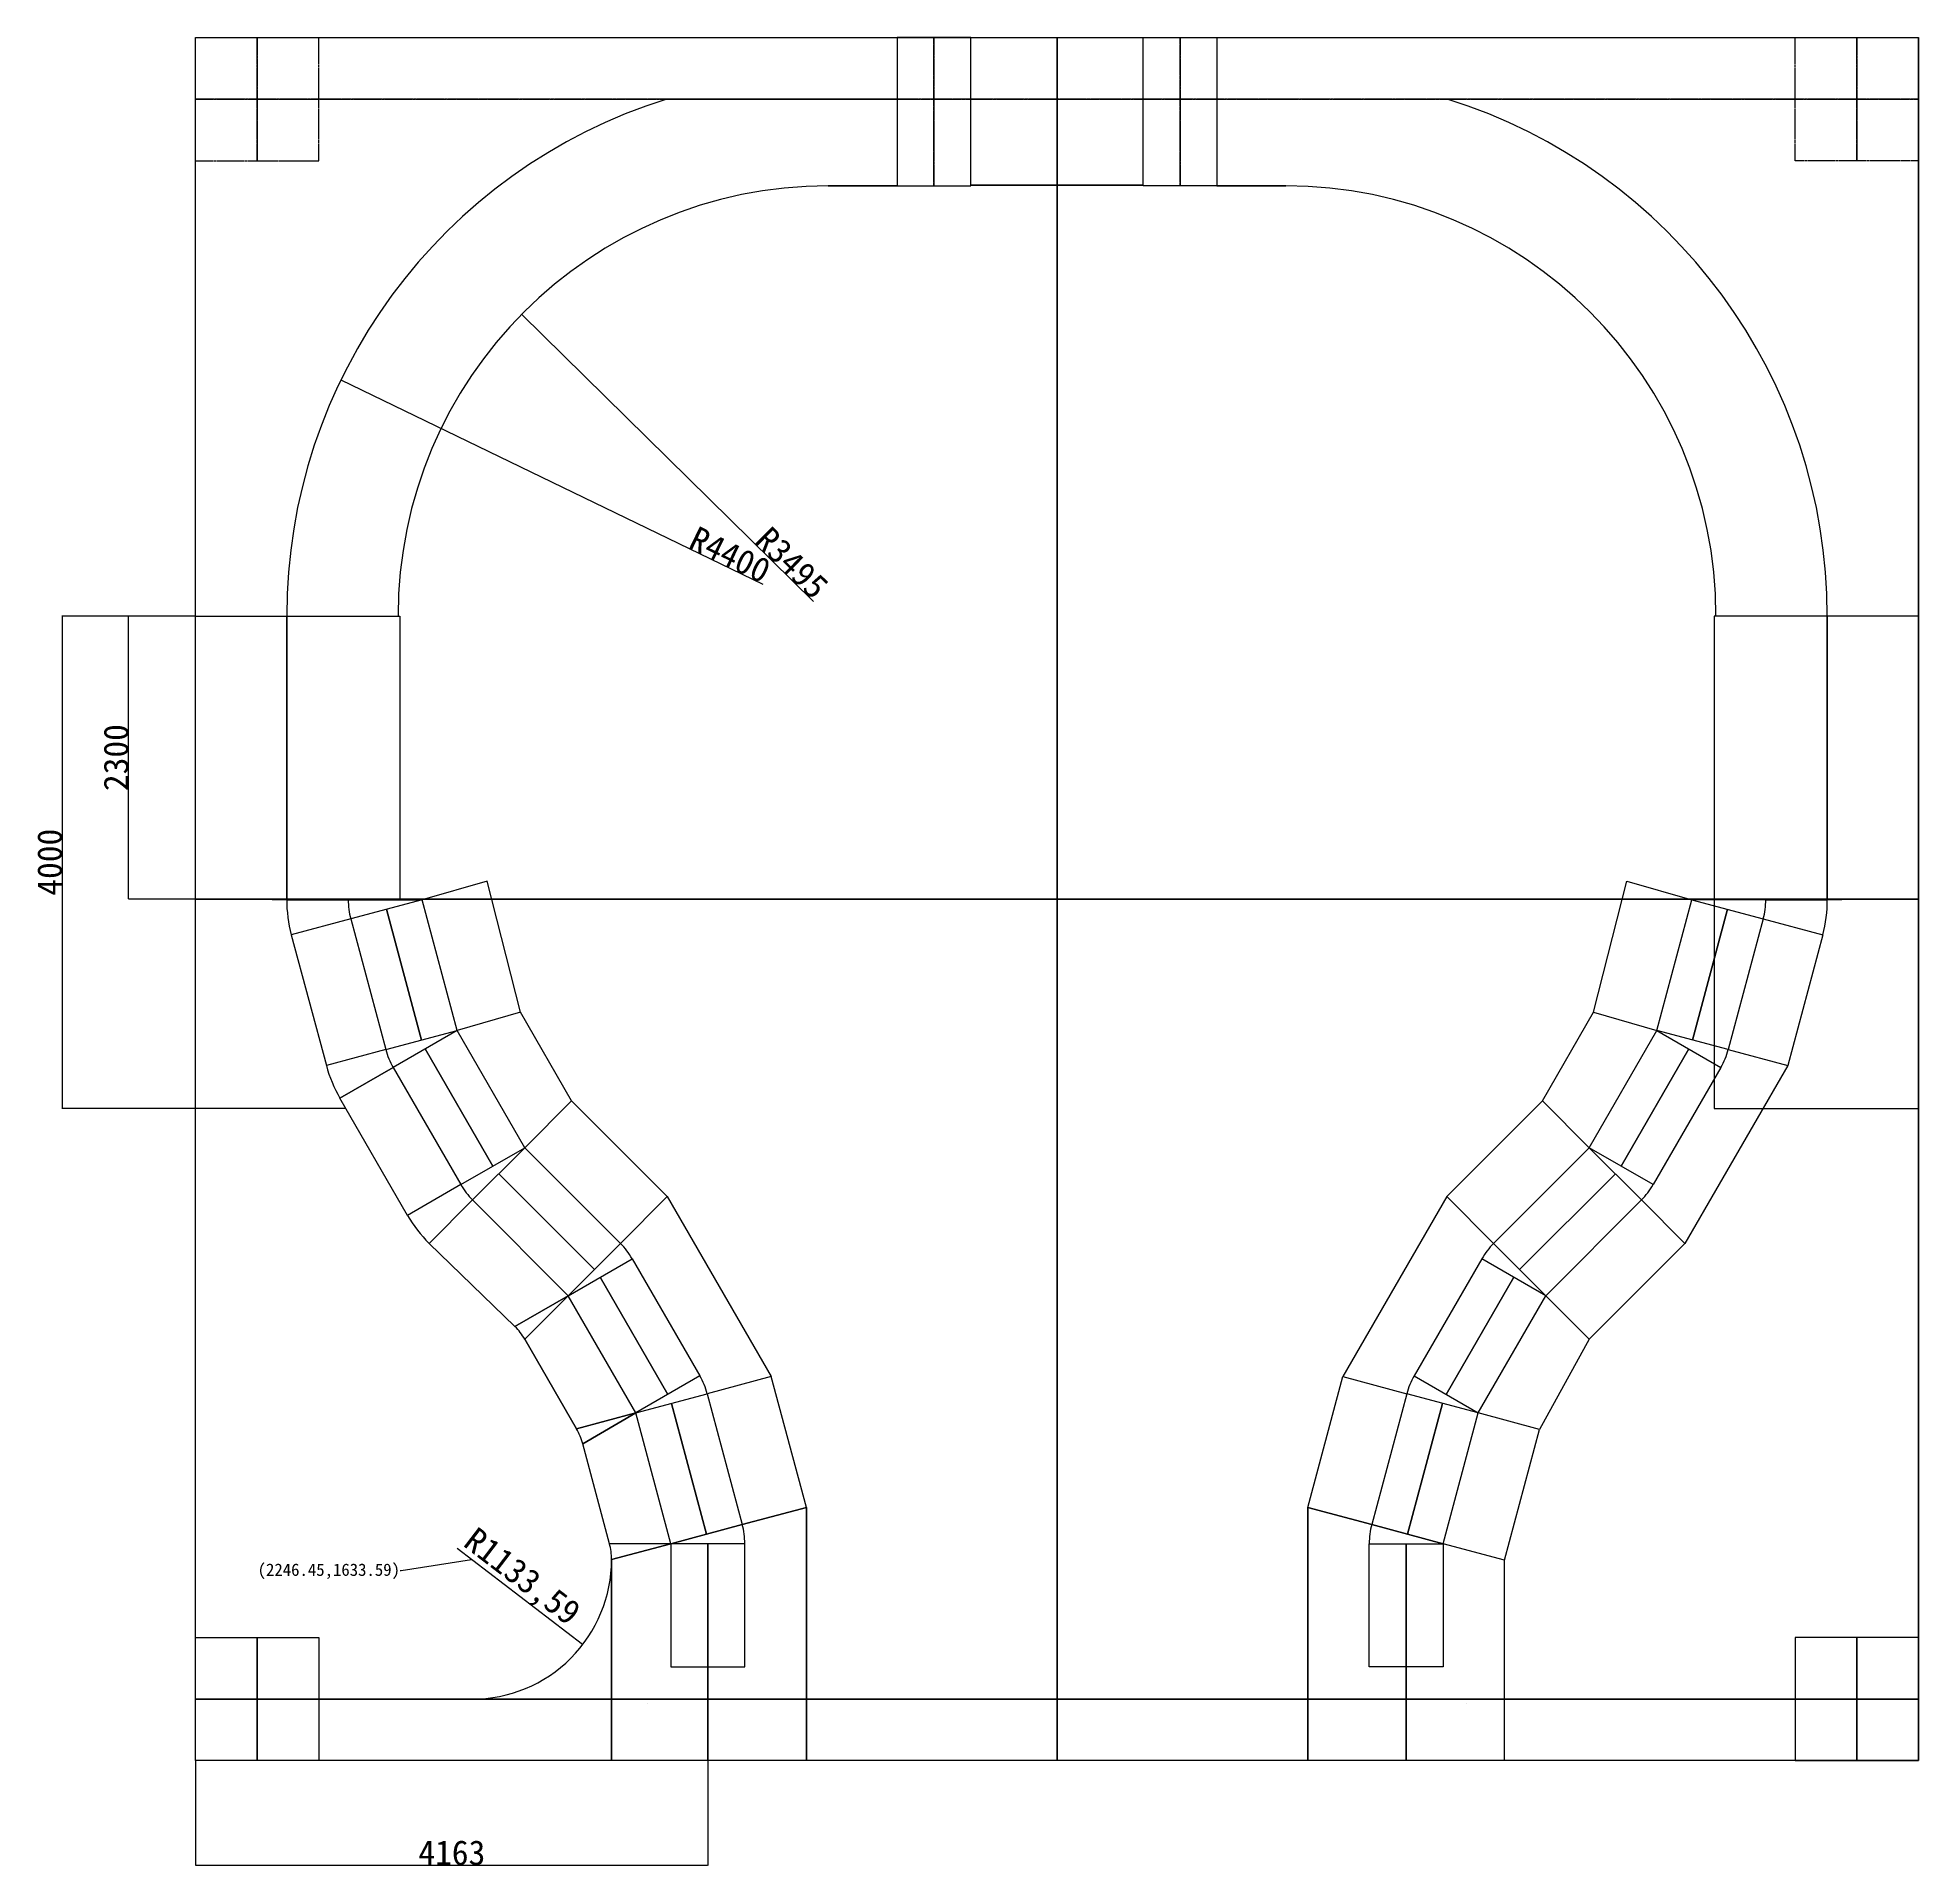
# Model space of a CAD drawing. Header units: millimetres. Extents: x -1284 to 14000, y -851 to 14000.
import ezdxf
from ezdxf import colors
from ezdxf.entities.mleader import LeaderData, LeaderLine
from ezdxf.math import Vec2, Vec3

# ---------------------------------------------------------------- set-up
doc = ezdxf.new("R2010")
doc.units = ezdxf.units.MM
doc.linetypes.add('ACAD_ISO08W100', pattern=[36, 24, -3, 6, -3])
doc.styles.get("Standard").update_dxf_attribs({"font": ''})
doc.styles.get('Standard').set_extended_font_data('SimSun')
doc.dimstyles.new('ISO-25', dxfattribs={"dimtxt": 2.5, "dimasz": 2.5, "dimexe": 1.25, "dimexo": 0.625, "dimtad": 1, "dimtxsty": 'Standard', "dimcen": 2.5, "dimadec": 0, "dimazin": 0, "dimtfac": 1, "dimtmove": 0, "dimatfit": 3, "dimfxl": 1, "dimarcsym": 0})

# ---------------------------------------------------------------- blocks, each defined once
blk = doc.blocks.new('*D1')
at = {"color": 0, "lineweight": -2, "transparency": 16777216}
for p, q in [((0, -1), (0, -851)), ((4163, -1), (4163, -851)), ((2, -850), (4160, -850))]:
    blk.add_line(p, q, dxfattribs=at)
at = {"color": 0, "transparency": 16777216}
for points in [[(2, -849), (2, -850), (0, -850)], [(4160, -849), (4160, -850), (4163, -850)]]:
    blk.add_solid(points, dxfattribs=at)
at = {"layer": 'Defpoints', "color": 0, "transparency": 16777216}
for p in [(0, 0), (4163, 0), (4163, -850)]:
    blk.add_point(p, dxfattribs=at)
at = {"color": 0, "transparency": 16777216, "insert": (2082, -749), "char_height": 2.5, "attachment_point": 5}
blk.add_mtext('{\\H80x;4163}', dxfattribs=at)
blk = doc.blocks.new('*D2')
at = {"color": 0, "lineweight": -2, "transparency": 16777216}
for p, q in [((-1, 9300), (-1086, 9300)), ((-1084, 9298), (-1084, 5303)), ((-1, 5300), (-1086, 5300))]:
    blk.add_line(p, q, dxfattribs=at)
at = {"color": 0, "transparency": 16777216}
for points in [[(-1085, 9298), (-1084, 9298), (-1084, 9300)], [(-1085, 5303), (-1084, 5303), (-1084, 5300)]]:
    blk.add_solid(points, dxfattribs=at)
at = {"layer": 'Defpoints', "color": 0, "transparency": 16777216}
for p in [(0, 9300), (-1084, 5300), (0, 5300)]:
    blk.add_point(p, dxfattribs=at)
at = {"color": 0, "transparency": 16777216, "insert": (-1185, 7300), "char_height": 2.5, "attachment_point": 5, "rotation": 90}
blk.add_mtext('{\\H80x;4000}', dxfattribs=at)
blk = doc.blocks.new('*D3')
at = {"color": 0, "lineweight": -2, "transparency": 16777216}
for p, q in [((-1, 9300), (-546, 9300)), ((-545, 7003), (-545, 9298)), ((-1, 7000), (-546, 7000))]:
    blk.add_line(p, q, dxfattribs=at)
at = {"color": 0, "transparency": 16777216}
for points in [[(-546, 9298), (-545, 9298), (-545, 9300)], [(-546, 7003), (-545, 7003), (-545, 7000)]]:
    blk.add_solid(points, dxfattribs=at)
at = {"layer": 'Defpoints', "color": 0, "transparency": 16777216}
for p in [(-545, 9300), (0, 9300), (0, 7000)]:
    blk.add_point(p, dxfattribs=at)
at = {"color": 0, "transparency": 16777216, "insert": (-646, 8150), "char_height": 2.5, "attachment_point": 5, "rotation": 90}
blk.add_mtext('{\\H80x;2300}', dxfattribs=at)
blk = doc.blocks.new('*D4')
at = {"color": 0, "lineweight": -2, "transparency": 16777216}
blk.add_line((5020, 9418), (2650, 11749), dxfattribs=at)
at = {"color": 0, "transparency": 16777216}
blk.add_solid([(2651, 11750), (2650, 11749), (2649, 11751)], dxfattribs=at)
at = {"layer": 'Defpoints', "color": 0, "transparency": 16777216}
for p in [(2649, 11751), (5140, 9300)]:
    blk.add_point(p, dxfattribs=at)
at = {"color": 0, "transparency": 16777216, "insert": (4845, 9732), "char_height": 2.5, "attachment_point": 5, "rotation": 315.4684}
blk.add_mtext('{\\H80x;R3495}', dxfattribs=at)
blk = doc.blocks.new('*D5')
at = {"color": 0, "lineweight": -2, "transparency": 16777216}
blk.add_line((4611, 9556), (1182, 11216), dxfattribs=at)
at = {"color": 0, "transparency": 16777216}
blk.add_solid([(1182, 11216), (1182, 11216), (1180, 11217)], dxfattribs=at)
at = {"layer": 'Defpoints', "color": 0, "transparency": 16777216}
for p in [(1180, 11217), (5140, 9300)]:
    blk.add_point(p, dxfattribs=at)
at = {"color": 0, "transparency": 16777216, "insert": (4343, 9798), "char_height": 2.5, "attachment_point": 5, "rotation": 334.1688}
blk.add_mtext('{\\H80x;R4400}', dxfattribs=at)
blk = doc.blocks.new('*D13')
at = {"color": 0, "lineweight": -2, "transparency": 16777216}
blk.add_line((2126, 1726), (3145, 947), dxfattribs=at)
at = {"color": 0, "transparency": 16777216}
blk.add_solid([(3145, 947), (3145, 946), (3147, 945)], dxfattribs=at)
at = {"layer": 'Defpoints', "color": 0, "transparency": 16777216}
for p in [(2246, 1634), (3147, 945)]:
    blk.add_point(p, dxfattribs=at)
at = {"color": 0, "transparency": 16777216, "insert": (2642, 1479), "char_height": 2.5, "attachment_point": 5, "rotation": 322.6007}
blk.add_mtext('{\\H80x;R1133,59}', dxfattribs=at)

msp = doc.modelspace()

# ---------------------------------------------------------------- linework, layer by layer
at = {"color": 6}
for p, q in [((0, 0), (0, 14000)), ((0, 14000), (14000, 14000)), ((7000, 0), (7000, 14000)), ((7000, 14000), (7000, 14000)), ((7000, 14000), (7000, 0)), ((7000, 14000), (7000, 0)), ((7000, 0), (7000, 14000)), ((7000, 14000), (7000, 14000)), ((7000, 14000), (7000, 0)), ((7000, 14000), (7000, 0)), ((14000, 14000), (14000, 0)), ((14000, 0), (14000, 14000)), ((14000, 0), (14000, 14000)), ((14000, 0), (14000, 14000)), ((0, 7000), (14000, 7000)), ((14000, 7000), (0, 7000)), ((14000, 7000), (14000, 7000)), ((14000, 7000), (14000, 7000)), ((14000, 1000), (13000, 1000)), ((13000, 1000), (13000, 0)), ((14000, 0), (14000, 1000)), ((4163, 763), (4163, 0)), ((9837, 763), (9837, 0)), ((14000, 0), (0, 0)), ((4163, 0), (4163, 0)), ((13000, 0), (14000, 0)), ((14000, 0), (14000, 0)), ((9837, 0), (9837, 0))]:
    msp.add_line(p, q, dxfattribs=at)
at = {"linetype": 'ACAD_ISO08W100'}
for p, q in [((500, 14000), (500, 13000)), ((500, 13000), (500, 14000)), ((6000, 14000), (6000, 12800)), ((6000, 12800), (6000, 14000)), ((8000, 14000), (8000, 12800)), ((8000, 12800), (8000, 14000)), ((8000, 14000), (8000, 12800)), ((8000, 12800), (8000, 14000)), ((8000, 14000), (8000, 12800)), ((8000, 12800), (8000, 14000)), ((13500, 14000), (13500, 13000)), ((13500, 13000), (13500, 14000)), ((13500, 14000), (13500, 13000)), ((13500, 13000), (13500, 14000)), ((13500, 14000), (13500, 13000)), ((13500, 13000), (13500, 14000)), ((13500, 14000), (13500, 13000)), ((13500, 13000), (13500, 14000)), ((0, 13500), (14000, 13500)), ((14000, 13500), (0, 13500)), ((14000, 13500), (14000, 13500)), ((500, 13000), (500, 13000)), ((500, 13000), (500, 13000)), ((13500, 13000), (13500, 13000)), ((13500, 13000), (13500, 13000)), ((13500, 13000), (13500, 13000)), ((13500, 13000), (13500, 13000)), ((13500, 13000), (13500, 13000)), ((13500, 13000), (13500, 13000)), ((13500, 13000), (13500, 13000)), ((6000, 12800), (6000, 12800)), ((8000, 12800), (8000, 12800)), ((8000, 12800), (8000, 12800)), ((8000, 12800), (8000, 12800))]:
    msp.add_line(p, q, dxfattribs=at)
at = {"color": 1, "linetype": 'ACAD_ISO08W100'}
for p, q in [((1000, 13000), (1000, 14000)), ((13000, 13000), (13000, 14000)), ((13000, 13000), (13000, 14000)), ((13000, 13000), (13000, 14000)), ((13000, 13000), (13000, 14000)), ((0, 13000), (1000, 13000)), ((14000, 13000), (13000, 13000)), ((14000, 13000), (13000, 13000)), ((14000, 13000), (13000, 13000)), ((14000, 13000), (13000, 13000))]:
    msp.add_line(p, q, dxfattribs=at)
at = {"color": 6, "linetype": 'ACAD_ISO08W100'}
for p, q in [((1000, 14000), (1000, 14000)), ((13000, 14000), (13000, 14000)), ((13000, 14000), (13000, 14000)), ((13000, 14000), (13000, 14000))]:
    msp.add_line(p, q, dxfattribs=at)
for p, q in [((5700, 14000), (5700, 12795)), ((6300, 14000), (5700, 14000)), ((6300, 12795), (6300, 14000)), ((6300, 14000), (6300, 14000)), ((7700, 12795), (7700, 14000)), ((7700, 14000), (7700, 14000)), ((7700, 14000), (8300, 14000)), ((7700, 12795), (7700, 14000)), ((7700, 14000), (7700, 14000)), ((7700, 14000), (8300, 14000)), ((7700, 12795), (7700, 14000)), ((7700, 14000), (7700, 14000)), ((7700, 14000), (8300, 14000)), ((8300, 14000), (8300, 12795)), ((8300, 14000), (8300, 12795)), ((8300, 14000), (8300, 12795)), ((7000, 13500), (6789.35, 13500)), ((7000, 13500), (7210.65, 13500)), ((5700, 12795), (5140.045, 12795)), ((5140.045, 12795), (5700, 12795)), ((5700, 12795), (6300, 12795)), ((6300, 12800), (7000, 12800)), ((7000, 12800), (6300, 12800)), ((7000, 12800), (7000, 12800)), ((7700, 12800), (7000, 12800)), ((7000, 12800), (7000, 12800)), ((7000, 12800), (7700, 12800)), ((8300, 12795), (7700, 12795)), ((8300, 12795), (7700, 12795)), ((8300, 12795), (7700, 12795)), ((8300, 12795), (8859.955, 12795)), ((8859.955, 12795), (8300, 12795)), ((8300, 12795), (8859.955, 12795)), ((8859.955, 12795), (8300, 12795)), ((0, 9300), (1660, 9300)), ((0, 5300), (0, 9300)), ((740.045, 6995.374), (740.045, 9300)), ((740.045, 9300), (740.045, 9300)), ((1660, 9300), (1660, 6995.374)), ((14000, 9300), (12340, 9300)), ((12340, 9300), (12340, 5300)), ((14000, 9300), (12340, 9300)), ((12340, 9300), (12340, 6995.374)), ((13259.955, 6995.374), (13259.955, 9300)), ((13259.955, 9300), (13259.955, 9300)), ((13259.955, 9300), (13259.955, 6995.374)), ((13259.955, 6995.374), (13259.955, 9300)), ((13259.955, 9300), (13259.955, 9300)), ((13259.955, 9300), (13259.955, 6995.374)), ((14000, 5300), (14000, 9300)), ((14000, 5300), (14000, 9300)), ((2368.075, 7147.121), (1840.045, 6995.374)), ((2639.237, 6081.067), (2368.075, 7147.121)), ((11360.763, 6081.067), (11631.925, 7147.121)), ((11631.925, 7147.121), (12159.955, 6995.374)), ((0, 7000), (500, 7000)), ((500, 7000), (740.045, 6995.374)), ((740.045, 6995.374), (500, 7000)), ((740.045, 6995.374), (1240.045, 6995.374)), ((1240.045, 6995.374), (740.045, 6995.374)), ((740.045, 6995.374), (740.045, 6995.374)), ((1240.045, 6995.374), (1840.045, 6995.374)), ((1240.045, 6995.374), (1240.045, 6995.374)), ((1834.968, 5855.21), (1550.267, 6917.729)), ((1550.267, 6917.729), (1550.267, 6917.729)), ((1550.267, 6917.729), (1834.968, 5855.21)), ((1840.045, 6995.374), (1840.045, 6995.374)), ((1840.045, 6995.374), (1840.045, 6995.374)), ((1840.045, 6995.374), (1840.045, 6995.374)), ((12759.955, 6995.374), (12159.955, 6995.374)), ((12159.955, 6995.374), (12159.955, 6995.374)), ((12159.955, 6995.374), (12159.955, 6995.374)), ((12759.955, 6995.374), (12159.955, 6995.374)), ((12159.955, 6995.374), (12159.955, 6995.374)), ((12159.955, 6995.374), (12159.955, 6995.374)), ((12159.955, 6995.374), (12159.955, 6995.374)), ((12165.032, 5855.21), (12449.733, 6917.729)), ((12449.733, 6917.729), (12165.032, 5855.21)), ((12449.733, 6917.729), (12449.733, 6917.729)), ((13259.955, 6995.374), (12759.955, 6995.374)), ((12759.955, 6995.374), (12759.955, 6995.374)), ((12759.955, 6995.374), (13259.955, 6995.374)), ((13259.955, 6995.374), (12759.955, 6995.374)), ((12759.955, 6995.374), (12759.955, 6995.374)), ((12759.955, 6995.374), (13259.955, 6995.374)), ((13500, 7000), (13259.955, 6995.374)), ((13259.955, 6995.374), (13500, 7000)), ((13500, 7000), (13259.955, 6995.374)), ((13259.955, 6995.374), (13500, 7000)), ((13259.955, 6995.374), (13259.955, 6995.374)), ((13259.955, 6995.374), (13259.955, 6995.374)), ((14000, 7000), (13500, 7000)), ((14000, 7000), (13500, 7000)), ((1260.489, 6840.083), (777.526, 6710.673)), ((12739.511, 6840.083), (13222.474, 6710.673)), ((12739.511, 6840.083), (13222.474, 6710.673)), ((13222.474, 6710.673), (12937.773, 5648.155)), ((13222.474, 6710.673), (12937.773, 5648.155)), ((2639.237, 6081.067), (2124.746, 5932.856)), ((3055.169, 5360.651), (2639.237, 6081.067)), ((10944.831, 5360.651), (11360.763, 6081.067)), ((11360.763, 6081.067), (11875.254, 5932.856)), ((2124.746, 5932.856), (2124.746, 5932.856)), ((2124.746, 5932.856), (2124.746, 5932.856)), ((11875.254, 5932.856), (11875.254, 5932.856)), ((11875.254, 5932.856), (11875.254, 5932.856)), ((11875.254, 5932.856), (11875.254, 5932.856)), ((1545.19, 5777.564), (1062.227, 5648.155)), ((1545.19, 5777.564), (1545.19, 5777.564)), ((2414.938, 4830.228), (1864.938, 5782.856)), ((1864.938, 5782.856), (1864.938, 5782.856)), ((1864.938, 5782.856), (2414.938, 4830.228)), ((11585.062, 4830.228), (12135.062, 5782.856)), ((12135.062, 5782.856), (11585.062, 4830.228)), ((12135.062, 5782.856), (12135.062, 5782.856)), ((12454.81, 5777.564), (12454.81, 5777.564)), ((12454.81, 5777.564), (12937.773, 5648.155)), ((12454.81, 5777.564), (12454.81, 5777.564)), ((12454.81, 5777.564), (12937.773, 5648.155)), ((1062.227, 5648.155), (1062.227, 5648.155)), ((1605.13, 5632.856), (1172.118, 5382.856)), ((1172.118, 5382.856), (1605.13, 5632.856)), ((12937.773, 5648.155), (12103.072, 4202.41)), ((12937.773, 5648.155), (12103.072, 4202.41)), ((12937.773, 5648.155), (12937.773, 5648.155)), ((12937.773, 5648.155), (12937.773, 5648.155)), ((1172.118, 5382.856), (1172.118, 5382.856)), ((1172.118, 5382.856), (1172.118, 5382.856)), ((3055.169, 5360.651), (2674.746, 4980.228)), ((3832.987, 4582.834), (3055.169, 5360.651)), ((10167.013, 4582.834), (10944.831, 5360.651)), ((10944.831, 5360.651), (11325.254, 4980.228)), ((1219.955, 5300), (0, 5300)), ((0, 5300), (0, 5300)), ((12340, 5300), (14000, 5300)), ((12736.765, 5300), (14000, 5300)), ((14000, 5300), (14000, 5300)), ((14000, 5300), (14000, 5300)), ((2674.746, 4980.228), (2674.746, 4980.228)), ((2674.746, 4980.228), (2674.746, 4980.228)), ((2674.746, 4980.228), (2674.746, 4980.228)), ((11325.254, 4980.228), (11325.254, 4980.228)), ((11325.254, 4980.228), (11325.254, 4980.228)), ((11325.254, 4980.228), (11325.254, 4980.228)), ((11325.254, 4980.228), (11325.254, 4980.228)), ((11325.254, 4980.228), (11325.254, 4980.228)), ((2462.614, 4768.096), (3240.431, 3990.278)), ((3240.431, 3990.278), (2462.614, 4768.096)), ((11537.386, 4768.096), (10759.569, 3990.278)), ((10759.569, 3990.278), (11537.386, 4768.096)), ((2155.13, 4680.228), (1722.118, 4430.228)), ((2250.482, 4555.964), (1896.928, 4202.41)), ((3452.563, 4202.41), (3832.987, 4582.834)), ((3832.987, 4582.834), (4678.299, 3120.263)), ((10167.013, 4582.834), (9321.701, 3120.263)), ((10547.437, 4202.41), (10167.013, 4582.834)), ((11749.518, 4555.964), (12103.072, 4202.41)), ((11749.518, 4555.964), (12103.072, 4202.41)), ((1896.928, 4202.41), (2595.286, 3528.146)), ((12103.072, 4202.41), (11325.254, 3424.593)), ((12103.072, 4202.41), (11325.254, 3424.593)), ((3240.431, 3990.278), (3240.431, 3990.278)), ((10759.569, 3990.278), (10759.569, 3990.278)), ((3838.107, 2975.518), (3288.107, 3928.146)), ((3288.107, 3928.146), (3288.107, 3928.146)), ((3288.107, 3928.146), (3838.107, 2975.518)), ((10161.893, 2975.518), (10711.893, 3928.146)), ((10711.893, 3928.146), (10161.893, 2975.518)), ((10711.893, 3928.146), (10711.893, 3928.146)), ((3028.299, 3778.146), (2595.286, 3528.146)), ((2595.286, 3528.146), (3028.299, 3778.146)), ((3028.299, 3778.146), (2674.746, 3424.593)), ((3028.299, 3778.146), (3028.299, 3778.146)), ((3028.299, 3778.146), (3028.299, 3778.146)), ((10971.701, 3778.146), (10971.701, 3778.146)), ((10971.701, 3778.146), (10971.701, 3778.146)), ((10971.701, 3778.146), (11325.254, 3424.593)), ((10971.701, 3778.146), (10971.701, 3778.146)), ((10971.701, 3778.146), (10971.701, 3778.146)), ((10971.701, 3778.146), (11325.254, 3424.593)), ((2595.286, 3528.146), (2595.286, 3528.146)), ((2595.286, 3528.146), (2595.286, 3528.146)), ((2674.746, 3424.593), (2674.746, 3424.593)), ((2674.746, 3424.593), (3095.336, 2696.109)), ((11325.254, 3424.593), (10921.701, 2691.544)), ((11325.254, 3424.593), (10921.701, 2691.544)), ((11325.254, 3424.593), (11325.254, 3424.593)), ((11325.254, 3424.593), (11325.254, 3424.593)), ((4678.299, 3120.263), (4157.855, 2980.81)), ((4963, 2057.744), (4678.299, 3120.263)), ((4678.299, 3120.263), (4678.299, 3120.263)), ((9037, 2057.744), (9321.701, 3120.263)), ((9321.701, 3120.263), (9842.145, 2980.81)), ((9321.701, 3120.263), (9321.701, 3120.263)), ((3578.299, 2825.518), (3095.336, 2696.109)), ((3095.336, 2696.109), (3578.299, 2825.518)), ((3578.299, 2825.518), (3578.299, 2825.518)), ((3578.299, 2825.518), (3578.299, 2825.518)), ((4152.778, 1840.646), (3868.077, 2903.164)), ((3868.077, 2903.164), (3868.077, 2903.164)), ((3868.077, 2903.164), (4152.778, 1840.646)), ((9847.222, 1840.646), (10131.923, 2903.164)), ((10131.923, 2903.164), (9847.222, 1840.646)), ((10131.923, 2903.164), (10131.923, 2903.164)), ((10421.701, 2825.518), (10421.701, 2825.518)), ((10421.701, 2825.518), (10421.701, 2825.518)), ((10921.701, 2691.544), (10421.701, 2825.518)), ((10421.701, 2825.518), (10421.701, 2825.518)), ((10421.701, 2825.518), (10421.701, 2825.518)), ((10921.701, 2691.544), (10421.701, 2825.518)), ((3095.336, 2696.109), (3095.336, 2696.109)), ((3095.336, 2696.109), (3095.336, 2696.109)), ((10637, 1629.025), (10921.701, 2691.544)), ((10637, 1629.025), (10921.701, 2691.544)), ((4442.555, 1918.291), (4963, 2057.744)), ((4963, 2057.744), (4442.555, 1918.291)), ((4963, 0), (4963, 2057.744)), ((4963, 2057.744), (4963, 2057.744)), ((4963, 2057.744), (4963, 0)), ((4963, 2057.744), (4963, 2057.744)), ((9037, 0), (9037, 2057.744)), ((9037, 2057.744), (9037, 2057.744)), ((9037, 2057.744), (9037, 0)), ((9557.445, 1918.291), (9037, 2057.744)), ((9037, 2057.744), (9037, 2057.744)), ((9037, 2057.744), (9557.445, 1918.291)), ((3863, 1763), (4442.555, 1918.291)), ((4442.555, 1918.291), (4442.555, 1918.291)), ((4442.555, 1918.291), (4442.555, 1918.291)), ((9557.445, 1918.291), (9557.445, 1918.291)), ((10137, 1763), (9557.445, 1918.291)), ((9557.445, 1918.291), (9557.445, 1918.291)), ((9557.445, 1918.291), (9557.445, 1918.291)), ((10137, 1763), (9557.445, 1918.291)), ((9557.445, 1918.291), (9557.445, 1918.291)), ((3863, 1763), (3363, 1763)), ((3863, 1763), (3380.037, 1633.59)), ((3380.037, 1633.59), (3863, 1763)), ((4163, 763), (4163, 1763)), ((4163, 1763), (4163, 1763)), ((4163, 1763), (4163, 763)), ((4463, 1763), (4463, 1763)), ((9537, 1763), (9537, 1763)), ((9537, 1763), (9537, 1763)), ((9837, 763), (9837, 1763)), ((9837, 1763), (9837, 1763)), ((9837, 1763), (9837, 763)), ((10637, 1629.025), (10137, 1763)), ((10637, 1629.025), (10137, 1763)), ((3380.037, 1633.59), (3380.037, 1633.59)), ((3380.037, 1633.59), (3380.037, 0)), ((3380.037, 0), (3380.037, 1633.59)), ((3380.037, 1633.59), (3380.037, 1633.59)), ((3380.037, 1633.59), (3380.037, 1633.59)), ((3380.037, 1633.59), (3380.037, 1633.59)), ((3380.037, 1633.59), (3380.037, 500)), ((10637, 0), (10637, 1629.025)), ((10637, 0), (10637, 1629.025)), ((500, 0), (500, 1000)), ((500, 1000), (500, 1000)), ((500, 1000), (500, 0)), ((13500, 0), (13500, 1000)), ((13500, 1000), (13500, 1000)), ((13500, 1000), (13500, 0)), ((13500, 0), (13500, 1000)), ((13500, 1000), (13500, 1000)), ((13500, 1000), (13500, 0)), ((13500, 0), (13500, 1000)), ((13500, 1000), (13500, 1000)), ((13500, 1000), (13500, 0)), ((13500, 0), (13500, 1000)), ((13500, 1000), (13500, 1000)), ((13500, 1000), (13500, 0)), ((4163, 0), (4163, 763)), ((9837, 0), (9837, 763)), ((0, 500), (14000, 500)), ((3380.037, 500), (2246.447, 500)), ((3380.037, 0), (3380.037, 0))]:
    msp.add_line(p, q)
at = {"color": 2}
for p, q in [((3828.557, 13500), (5700, 13500)), ((5700, 13500), (3828.557, 13500)), ((5700, 13500), (5700, 13500)), ((740.045, 9300), (740.045, 6995.374)), ((777.526, 6710.673), (1062.227, 5648.155)), ((1722.118, 4430.228), (1172.118, 5382.856)), ((2595.286, 3528.146), (1896.928, 4202.41)), ((3095.336, 2696.109), (2674.746, 3424.593)), ((3363, 1763), (3145.286, 2575.518)), ((2246.447, 500), (1000, 500)), ((1000, 500), (1000, 500)), ((1000, 500), (2246.447, 500))]:
    msp.add_line(p, q, dxfattribs=at)
at = {"color": 3}
for p, q in [((1840.045, 6995.374), (1260.489, 6840.083)), ((2124.746, 5932.856), (1840.045, 6995.374)), ((11875.254, 5932.856), (12159.955, 6995.374)), ((11875.254, 5932.856), (12159.955, 6995.374)), ((12159.955, 6995.374), (12739.511, 6840.083)), ((12159.955, 6995.374), (12739.511, 6840.083)), ((1260.489, 6840.083), (1545.19, 5777.564)), ((12739.511, 6840.083), (12454.81, 5777.564)), ((12739.511, 6840.083), (12454.81, 5777.564)), ((1545.19, 5777.564), (2124.746, 5932.856)), ((12454.81, 5777.564), (11875.254, 5932.856)), ((12454.81, 5777.564), (11875.254, 5932.856)), ((2674.746, 4980.228), (2250.482, 4555.964)), ((3452.563, 4202.41), (2674.746, 4980.228)), ((10547.437, 4202.41), (11325.254, 4980.228)), ((10547.437, 4202.41), (11325.254, 4980.228)), ((11325.254, 4980.228), (11749.518, 4555.964)), ((11325.254, 4980.228), (11749.518, 4555.964)), ((2250.482, 4555.964), (3028.299, 3778.146)), ((11749.518, 4555.964), (10971.701, 3778.146)), ((11749.518, 4555.964), (10971.701, 3778.146)), ((3028.299, 3778.146), (3452.563, 4202.41)), ((10971.701, 3778.146), (10547.437, 4202.41)), ((10971.701, 3778.146), (10547.437, 4202.41)), ((3578.299, 2825.518), (4157.855, 2980.81)), ((4157.855, 2980.81), (4442.555, 1918.291)), ((9842.145, 2980.81), (9557.445, 1918.291)), ((9842.145, 2980.81), (9557.445, 1918.291)), ((10421.701, 2825.518), (9842.145, 2980.81)), ((10421.701, 2825.518), (9842.145, 2980.81)), ((3863, 1763), (3578.299, 2825.518)), ((10137, 1763), (10421.701, 2825.518)), ((10137, 1763), (10421.701, 2825.518)), ((4442.555, 1918.291), (3863, 1763)), ((9557.445, 1918.291), (10137, 1763)), ((9557.445, 1918.291), (10137, 1763))]:
    msp.add_line(p, q, dxfattribs=at)
at = {"color": 20}
for p, q in [((2124.746, 5932.856), (1605.13, 5632.856)), ((2674.746, 4980.228), (2124.746, 5932.856)), ((11325.254, 4980.228), (11875.254, 5932.856)), ((11325.254, 4980.228), (11875.254, 5932.856)), ((11875.254, 5932.856), (12394.87, 5632.856)), ((11875.254, 5932.856), (12394.87, 5632.856)), ((1605.13, 5632.856), (2155.13, 4680.228)), ((12394.87, 5632.856), (11844.87, 4680.228)), ((12394.87, 5632.856), (11844.87, 4680.228)), ((2155.13, 4680.228), (2674.746, 4980.228)), ((11844.87, 4680.228), (11325.254, 4980.228)), ((11844.87, 4680.228), (11325.254, 4980.228)), ((3028.299, 3778.146), (3547.914, 4078.146)), ((3547.914, 4078.146), (4097.914, 3125.518)), ((10452.086, 4078.146), (9902.086, 3125.518)), ((10452.086, 4078.146), (9902.086, 3125.518)), ((10971.701, 3778.146), (10452.086, 4078.146)), ((10971.701, 3778.146), (10452.086, 4078.146)), ((3578.299, 2825.518), (3028.299, 3778.146)), ((10421.701, 2825.518), (10971.701, 3778.146)), ((10421.701, 2825.518), (10971.701, 3778.146)), ((4097.914, 3125.518), (3578.299, 2825.518)), ((9902.086, 3125.518), (10421.701, 2825.518)), ((9902.086, 3125.518), (10421.701, 2825.518))]:
    msp.add_line(p, q, dxfattribs=at)
at = {"color": 1}
for p, q in [((3578.299, 2825.518), (3145.286, 2575.518)), ((3578.299, 2825.518), (3578.299, 2825.518)), ((10421.701, 2825.518), (10421.701, 2825.518)), ((10421.701, 2825.518), (10421.701, 2825.518)), ((3145.286, 2575.518), (3145.286, 2575.518)), ((3863, 1763), (3863, 763)), ((4463, 1763), (3863, 1763)), ((3863, 1763), (3863, 1763)), ((4463, 763), (4463, 1763)), ((9537, 763), (9537, 1763)), ((9537, 1763), (10137, 1763)), ((9537, 763), (9537, 1763)), ((9537, 1763), (10137, 1763)), ((10137, 1763), (10137, 763)), ((10137, 1763), (10137, 1763)), ((10137, 1763), (10137, 763)), ((10137, 1763), (10137, 1763)), ((10637, 1629.025), (10637, 1629.025)), ((10637, 1629.025), (10637, 1629.025)), ((0, 0), (0, 1000)), ((0, 1000), (1000, 1000)), ((1000, 1000), (1000, 0)), ((14000, 1000), (13000, 1000)), ((13000, 1000), (13000, 0)), ((14000, 1000), (13000, 1000)), ((13000, 1000), (13000, 0)), ((14000, 1000), (13000, 1000)), ((13000, 1000), (13000, 0)), ((14000, 0), (14000, 1000)), ((14000, 0), (14000, 1000)), ((14000, 0), (14000, 1000)), ((3863, 763), (4463, 763)), ((3863, 763), (3863, 763)), ((10137, 763), (9537, 763)), ((10137, 763), (9537, 763)), ((10137, 763), (10137, 763)), ((10137, 763), (10137, 763)), ((14000, 500), (0, 500)), ((0, 500), (0, 500)), ((3672.955, 467.626), (3672.955, 467.626)), ((10327.045, 467.626), (10327.045, 467.626)), ((10327.045, 467.626), (10327.045, 467.626)), ((14000, 500), (14000, 500)), ((14000, 500), (14000, 500)), ((14000, 500), (14000, 500)), ((0, 0), (0, 0)), ((1000, 0), (0, 0)), ((0, 0), (0, 0)), ((13000, 0), (14000, 0)), ((13000, 0), (14000, 0)), ((13000, 0), (14000, 0)), ((14000, 0), (14000, 0)), ((14000, 0), (14000, 0)), ((14000, 0), (14000, 0)), ((14000, 0), (14000, 0)), ((14000, 0), (14000, 0)), ((14000, 0), (14000, 0))]:
    msp.add_line(p, q, dxfattribs=at)
at = {"color": 7}
msp.add_line((3145.286, 2575.518), (3578.299, 2825.518), dxfattribs=at)
at = {"color": 2}
for centre, radius, start, end in [((5140.045, 9300), 4400, 107.3414428, 180), ((2246.447, 1633.59), 1133.59, 270, 0.0101526)]:
    msp.add_arc(centre, radius, start, end, dxfattribs=at)
for centre, radius, start, end in [((8859.955, 9300), 4400, 0, 72.6585572), ((8859.955, 9300), 4400, 0, 72.6585572), ((5140.045, 9300), 3495, 90, 180), ((8859.955, 9300), 3495, 0, 90), ((8859.955, 9300), 3495, 0, 90), ((1840.045, 6995.374), 1100, 180, 195), ((1840.045, 6995.374), 600, 180, 195), ((12159.955, 6995.374), 600, 345, 0), ((12159.955, 6995.374), 600, 345, 0), ((12159.955, 6995.374), 1100, 345, 360), ((12159.955, 6995.374), 1100, 345, 360), ((2124.746, 5932.856), 600, 195, 210), ((11875.254, 5932.856), 600, 330, 345), ((11875.254, 5932.856), 600, 330, 345), ((2124.746, 5932.856), 1100, 195, 210), ((2674.746, 4980.228), 600, 210, 225), ((11325.254, 4980.228), 600, 315, 330), ((11325.254, 4980.228), 600, 315, 330), ((2674.746, 4980.228), 1100, 210, 225), ((3028.299, 3778.146), 600, 30, 45), ((10971.701, 3778.146), 600, 135, 150), ((10971.701, 3778.146), 600, 135, 150), ((2241.733, 3174.593), 500, 30, 45), ((3578.299, 2825.518), 600, 15, 30), ((10421.701, 2825.518), 600, 150, 165), ((10421.701, 2825.518), 600, 150, 165), ((2662.323, 2446.109), 500, 15, 30), ((3863, 1763), 600, 0, 15), ((10137, 1763), 600, 165, 180), ((10137, 1763), 600, 165, 180), ((2880.037, 1633.59), 500, 0, 15)]:
    msp.add_arc(centre, radius, start, end)

# ---------------------------------------------------------------- dimensions: what is measured, and where the dimension line sits
at = {"color": 1}
for center, mpoint, picture, middle in [((5140.045, 9300), (2648.584, 11751.051), '*D4', (4774.014, 9660.094)), ((5140.045, 9300), (1179.684, 11217.17), '*D5', (4299.093, 9707.096)), ((2246.447, 1633.59), (3146.996, 945.086), '*D13', (2570.964, 1385.485))]:
    dim = msp.add_radius_dim(center=center, mpoint=mpoint, text='{\\H80x;<>}', dimstyle='ISO-25', dxfattribs=at)
    dim.commit()
    dim.dimension.update_dxf_attribs({"geometry": picture, "text_midpoint": middle, "dimtype": 164})
for base, p1, p2, picture, middle in [((-1084.346, 5300), (0, 9300), (0, 5300), '*D2', (-1184.971, 7300)), ((-545.151, 9300), (0, 7000), (0, 9300), '*D3', (-645.776, 8150))]:
    dim = msp.add_linear_dim(base=base, p1=p1, p2=p2, angle=90, text='{\\H80x;<>}', dimstyle='ISO-25', dxfattribs=at)
    dim.commit()
    dim.dimension.update_dxf_attribs({"geometry": picture, "text_midpoint": middle})
dim = msp.add_linear_dim(base=(4163, -849.585), p1=(0, 0), p2=(4163, 0), text='{\\H80x;<>}', dimstyle='ISO-25', dxfattribs=at)
dim.commit()
dim.dimension.update_dxf_attribs({"geometry": '*D1', "text_midpoint": (2081.5, -748.96)})

# ---------------------------------------------------------------- leaders
ml = msp.add_multileader_mtext('Standard', dxfattribs=at)
ml.set_content('(2246.45,1633.59)', color=1)
ml.set_leader_properties()
ml.build(insert=Vec2(0, 0))
ctx = ml.context
ctx.base_point, ctx.char_height, ctx.plane_origin = Vec3(504.765, 1543.172), 100, Vec3(2246.447, 1633.59)
ctx.text_align_type = 2
notes = []
notes.append((ctx, [(0, (1, 1, 0), (1670.396, 1543.172), (-1, 0), 8, [(0, [(2246.447, 1633.59)], 0, [])])]))
ctx.mtext.insert, ctx.mtext.alignment, ctx.mtext.flow_direction = Vec3(1660.396, 1601.552), 3, 5
for ctx, leaders in notes:
    for number, flags, end, landing, length, lines in leaders:
        leader = LeaderData()
        leader.index, (leader.has_last_leader_line, leader.has_dogleg_vector, leader.attachment_direction) = number, flags
        leader.last_leader_point, leader.dogleg_vector, leader.dogleg_length = Vec3(end), Vec3(landing), length
        for number, points, colour, breaks in lines:
            line = LeaderLine()
            line.index, line.vertices, line.color, line.breaks = number, Vec3.list(points), colors.encode_raw_color(colour), breaks
            leader.lines.append(line)
        ctx.leaders.append(leader)

doc.saveas('drawing.dxf')
